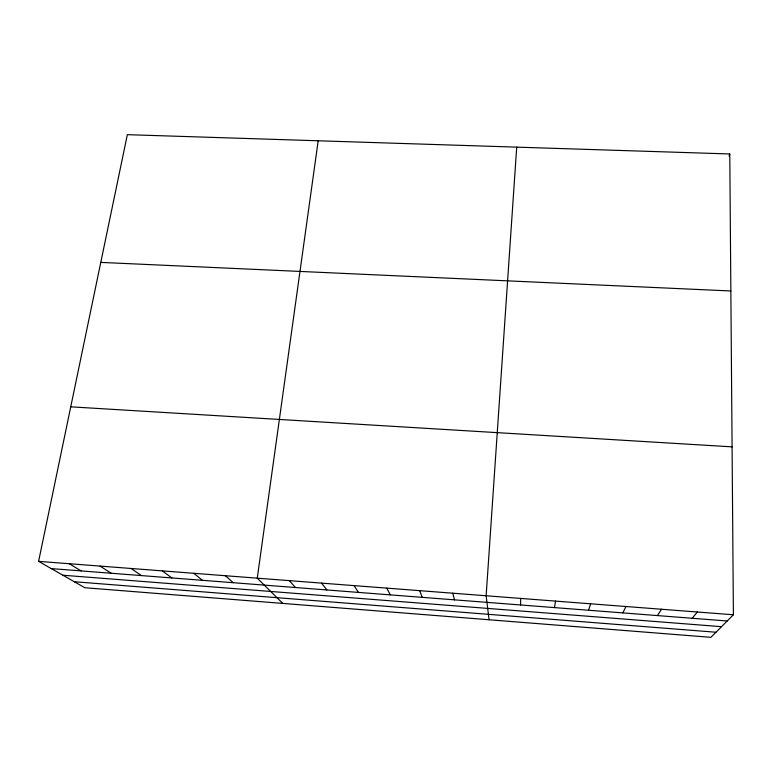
<?xml version="1.0" encoding="UTF-8"?>
<svg xmlns="http://www.w3.org/2000/svg" width="772" height="772" viewBox="0 0 772 772"><rect width="100%" height="100%" fill="white"/><g stroke="black" fill="none" stroke-linecap="round" stroke-linejoin="round"><path stroke-width="1.16" d="M520.579 604.968L520.733 598.425M516.709 147.143L486.138 595.772L489.091 619.762M318.189 140.774L257.259 578.18L282.793 603.414M554.441 607.593L555.56 601.108M38.6 561.369L127.351 134.666L729.781 153.966L733.4 614.773L710.896 637.334L84.814 587.733L38.6 561.369L733.4 614.773M729.077 156.185L729.781 153.966M588.525 610.237L590.638 603.801M622.84 612.9L625.957 606.522M657.397 615.573L661.517 609.253M692.185 618.276L697.328 612.003M100.785 262.393L730.852 290.976M70.744 406.825L732.078 446.853M51.261 568.597L727.205 620.987M62.899 575.227L721.531 626.681M74.286 581.731L715.991 632.229M69.239 563.724L81.118 570.904M100.07 566.098L111.168 573.239M131.105 568.481L141.401 575.584M162.342 570.884L171.828 577.938M193.772 573.297L202.447 580.312M225.414 575.729L233.26 582.696M289.317 580.64L295.473 587.521M321.586 583.121L326.874 589.953M354.058 585.62L358.478 592.404M386.753 588.129L390.285 594.874M419.659 590.657L422.303 597.354M452.788 593.205L454.525 599.854"/></g></svg>
